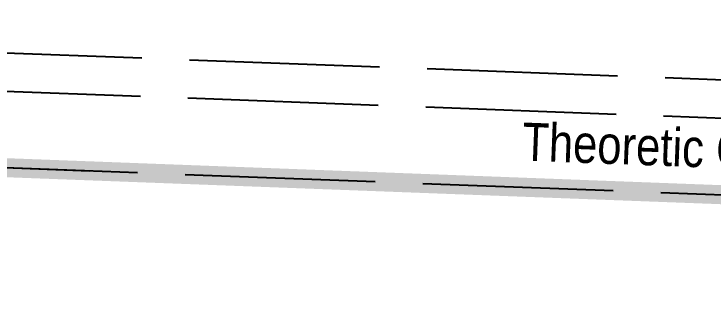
# Model space of a CAD drawing. Extents: x 333858 to 342713, y 6154085 to 6163590.
# Drawn here: x 335029 to 335212.8, y 6158911.6 to 6158986.5 of the extents above; entities that cross this region are included whole.
import ezdxf
from ezdxf.enums import TextEntityAlignment as Align

# ---------------------------------------------------------------- set-up
doc = ezdxf.new("R2010")
doc.units = 0
doc.header["$LTSCALE"] = 5
doc.linetypes.add('CENTERLINEX3', pattern=[5, 2.5, -1, 0.5, -1])
doc.linetypes.add('foc-UNSURVEYED', pattern=[12.5, 10, -2.5])
doc.layers.add('AS-TRAPPER BOUNDARY', color=7, linetype='CENTERLINEX3', true_color=0xb85c00, transparency=0.6)
doc.layers.add('L-ROAD-T', color=7, linetype='Continuous')
doc.layers.add('L-USEC', color=7, linetype='foc-UNSURVEYED')
doc.styles.add('80L', font='ARIALN.TTF', dxfattribs={"height": 10})

msp = doc.modelspace()

# ---------------------------------------------------------------- linework, layer by layer
at = {"layer": 'AS-TRAPPER BOUNDARY', "flags": 128}
msp.add_lwpolyline([(334023.614, 6158983.983, 5, 5, 0), (334123.523, 6158980.211, 5, 5, 0), (334949.008, 6158949.046, 5, 5, 0), (335754.39, 6158918.639, 5, 5, 0), (335874.398, 6158914.109, 0, 0, 0)], format="xyseb", dxfattribs=at)
at = {"layer": 'L-USEC'}
msp.add_line((334949.008, 6158949.046), (335048.917, 6158945.274), dxfattribs=at)
at = {"layer": 'L-USEC', "flags": 128}
for points in [[(334950.146, 6158979.195), (335352.838, 6158963.991), (335755.528, 6158948.789)], [(334949.767, 6158969.144), (335352.458, 6158953.94), (335755.149, 6158938.738)], [(334949.008, 6158949.045), (335351.699, 6158933.841), (335754.39, 6158918.639)]]:
    msp.add_lwpolyline(points, dxfattribs=at)

# ---------------------------------------------------------------- texts
at = {"layer": 'L-ROAD-T', "style": '80L'}
msp.add_text('Theoretic Government Road Allowance', height=9.99806, rotation=357.83784, dxfattribs=at).set_placement((335262.371, 6158949.214), align=Align.MIDDLE_CENTER)

doc.saveas('drawing.dxf')
